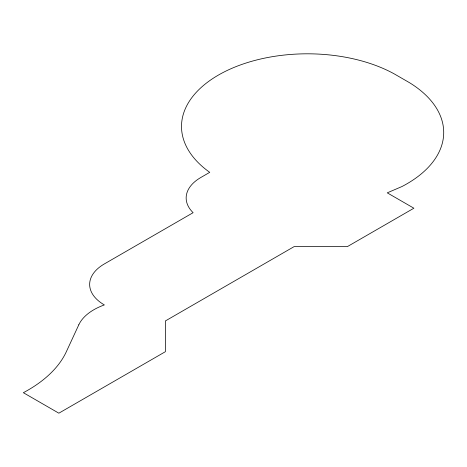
<?xml version="1.0" encoding="UTF-8"?>
<svg xmlns="http://www.w3.org/2000/svg" width="467" height="467" viewBox="0 0 467 467"><rect width="100%" height="100%" fill="white"/><g stroke="black" fill="none" stroke-linecap="round" stroke-linejoin="round"><path stroke-width="0.7" d="M78.795 324.81L66.326 351.739A148.278 85.607 0 0 1 23.35 392.694L58.854 413.19L165.365 351.698L165.365 320.952L294.064 246.646L347.314 246.646L413.885 208.212L387.26 192.842L401.918 186.555A125.839 72.654 0 0 0 409.623 82.764L394.288 73.914A125.868 72.671 0 0 0 221.965 73.103A125.868 72.671 0 0 0 209.741 172.341L200.868 177.466A50.208 28.989 0 0 0 193.116 212.689L104.357 263.931A50.208 28.989 0 0 0 104.357 304.928A58.212 33.606 0 0 0 78.795 324.81"/></g></svg>
